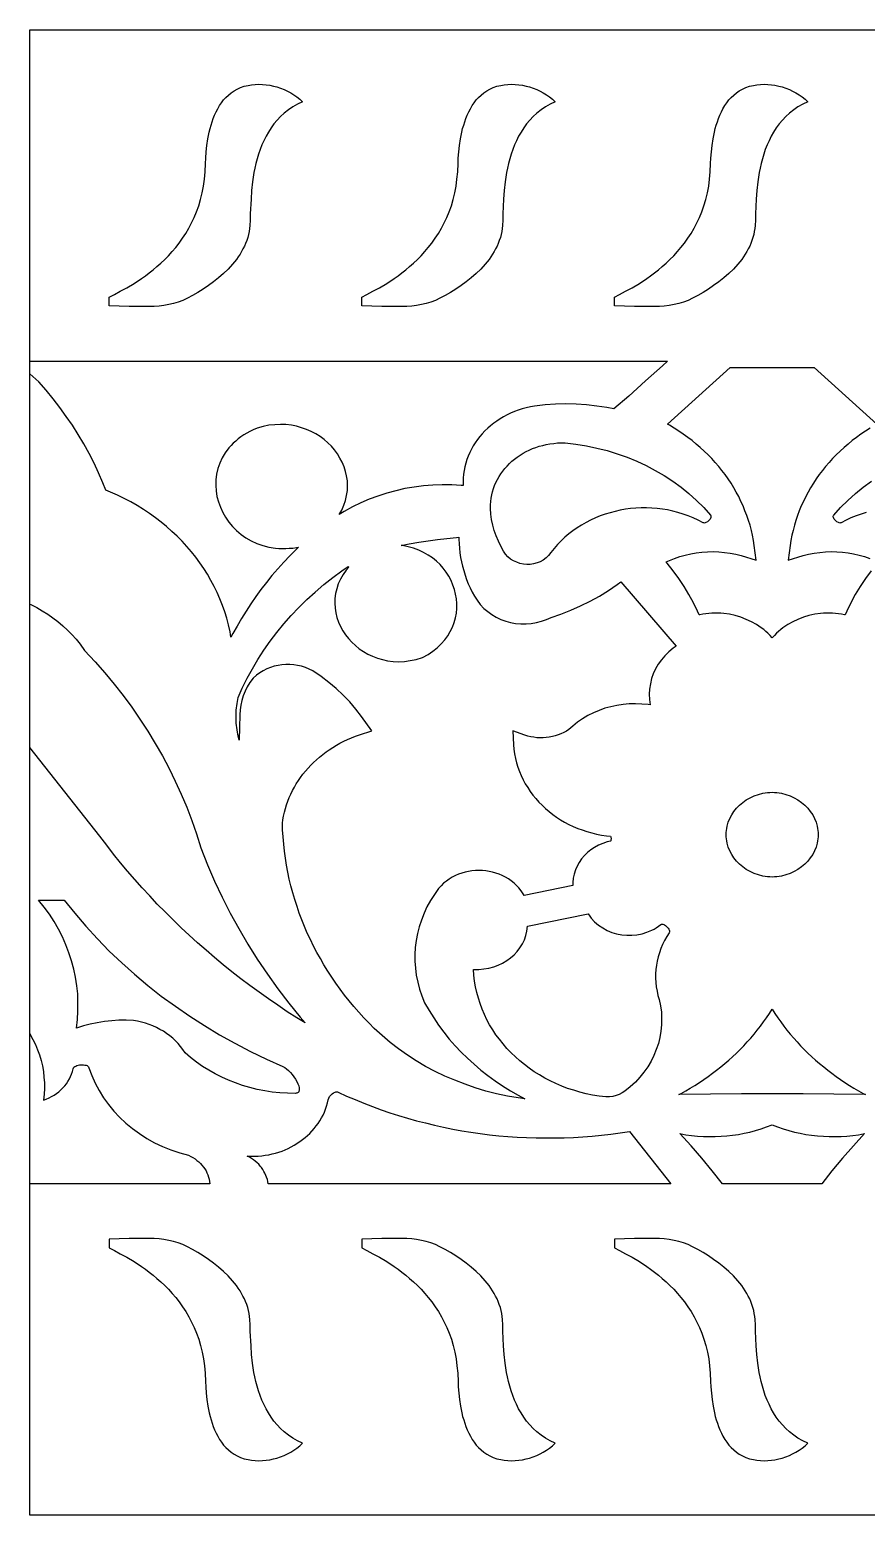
# Model space of a CAD drawing. Extents: x -250 to 250, y -50 to 50.
# Drawn here: x -250 to -193.7, y -50 to 50 of the extents above; entities that cross this region are included whole.
import ezdxf

# ---------------------------------------------------------------- set-up
doc = ezdxf.new("R2010")
doc.units = 0
doc.header["$MEASUREMENT"] = 0
doc.layers.add('BITMAP_LAYER', color=18, linetype='CONTINUOUS')
doc.layers.add('LAYER_1', color=18, linetype='CONTINUOUS')

msp = doc.modelspace()

# ---------------------------------------------------------------- linework, layer by layer
at = {"layer": 'BITMAP_LAYER'}
for points in [[(-244.64, 32), (-244.3, 32.18), (-243.9, 32.39), (-243.45, 32.63), (-242.97, 32.92), (-242.47, 33.25), (-242.21, 33.44), (-241.95, 33.63), (-241.69, 33.84), (-241.43, 34.06), (-241.17, 34.29), (-240.91, 34.53), (-240.66, 34.79), (-240.41, 35.06), (-240.17, 35.35), (-239.93, 35.64), (-239.71, 35.96), (-239.49, 36.29), (-239.29, 36.63), (-239.1, 36.99), (-238.92, 37.36), (-238.76, 37.75), (-238.62, 38.15), (-238.49, 38.57), (-238.39, 39.01), (-238.3, 39.47), (-238.24, 39.94), (-238.19, 40.43), (-238.17, 41), (-238.15, 41.36), (-238.11, 41.77), (-238.07, 42.2), (-238, 42.65), (-237.91, 43.11), (-237.86, 43.34), (-237.79, 43.58), (-237.72, 43.81), (-237.64, 44.03), (-237.55, 44.25), (-237.45, 44.47), (-237.34, 44.68), (-237.22, 44.89), (-237.09, 45.08), (-236.95, 45.27), (-236.79, 45.44), (-236.62, 45.6), (-236.44, 45.75), (-236.24, 45.89), (-236.03, 46), (-235.8, 46.11), (-235.55, 46.19), (-235.29, 46.25), (-235.06, 46.29), (-234.82, 46.32), (-234.57, 46.33), (-234.33, 46.32), (-234.08, 46.3), (-233.84, 46.26), (-233.59, 46.21), (-233.35, 46.15), (-233.11, 46.07), (-232.87, 45.98), (-232.65, 45.87), (-232.42, 45.75), (-232.21, 45.62), (-232.01, 45.48), (-231.81, 45.32), (-231.63, 45.15), (-231.97, 44.99), (-232.29, 44.8), (-232.58, 44.61), (-232.86, 44.39), (-233.11, 44.16), (-233.34, 43.91), (-233.56, 43.66), (-233.75, 43.39), (-233.93, 43.11), (-234.09, 42.83), (-234.24, 42.53), (-234.37, 42.24), (-234.49, 41.93), (-234.6, 41.62), (-234.69, 41.31), (-234.77, 41), (-234.84, 40.69), (-234.9, 40.38), (-235, 39.76), (-235.06, 39.17), (-235.1, 38.6), (-235.15, 37.6), (-235.16, 37.18), (-235.18, 36.83), (-235.2, 36.62), (-235.23, 36.41), (-235.27, 36.21), (-235.32, 36.01), (-235.39, 35.81), (-235.46, 35.62), (-235.54, 35.43), (-235.64, 35.25), (-235.74, 35.07), (-235.84, 34.89), (-235.96, 34.71), (-236.08, 34.54), (-236.35, 34.21), (-236.64, 33.89), (-236.95, 33.59), (-237.28, 33.3), (-237.62, 33.03), (-237.97, 32.78), (-238.32, 32.54), (-238.68, 32.32), (-239.03, 32.11), (-239.38, 31.92), (-239.69, 31.78), (-240, 31.67), (-240.31, 31.57), (-240.63, 31.5), (-240.96, 31.44), (-241.29, 31.4), (-241.62, 31.37), (-241.95, 31.36), (-242.63, 31.36), (-243.3, 31.37), (-243.98, 31.4), (-244.64, 31.41)], [(-227.63, 32), (-227.29, 32.18), (-226.89, 32.39), (-226.44, 32.63), (-225.96, 32.92), (-225.46, 33.25), (-225.2, 33.44), (-224.94, 33.63), (-224.68, 33.84), (-224.42, 34.06), (-224.16, 34.29), (-223.9, 34.53), (-223.65, 34.79), (-223.4, 35.06), (-223.16, 35.35), (-222.92, 35.64), (-222.7, 35.96), (-222.48, 36.29), (-222.28, 36.63), (-222.09, 36.99), (-221.92, 37.36), (-221.75, 37.75), (-221.61, 38.15), (-221.48, 38.57), (-221.38, 39.01), (-221.29, 39.47), (-221.23, 39.94), (-221.18, 40.43), (-221.16, 41), (-221.14, 41.36), (-221.1, 41.77), (-221.06, 42.2), (-220.99, 42.65), (-220.9, 43.11), (-220.85, 43.34), (-220.78, 43.58), (-220.71, 43.81), (-220.63, 44.03), (-220.54, 44.25), (-220.44, 44.47), (-220.33, 44.68), (-220.21, 44.89), (-220.08, 45.08), (-219.94, 45.27), (-219.78, 45.44), (-219.61, 45.6), (-219.43, 45.75), (-219.23, 45.89), (-219.02, 46), (-218.79, 46.11), (-218.54, 46.19), (-218.28, 46.25), (-218.05, 46.29), (-217.81, 46.32), (-217.56, 46.33), (-217.32, 46.32), (-217.07, 46.3), (-216.83, 46.26), (-216.58, 46.21), (-216.34, 46.15), (-216.1, 46.07), (-215.86, 45.98), (-215.64, 45.87), (-215.42, 45.75), (-215.2, 45.62), (-215, 45.48), (-214.8, 45.32), (-214.62, 45.15), (-214.96, 44.99), (-215.28, 44.8), (-215.57, 44.61), (-215.85, 44.39), (-216.1, 44.16), (-216.33, 43.91), (-216.55, 43.66), (-216.74, 43.39), (-216.92, 43.11), (-217.08, 42.83), (-217.23, 42.53), (-217.36, 42.24), (-217.48, 41.93), (-217.59, 41.62), (-217.68, 41.31), (-217.76, 41), (-217.83, 40.69), (-217.89, 40.38), (-217.99, 39.76), (-218.05, 39.17), (-218.09, 38.6), (-218.14, 37.6), (-218.15, 37.18), (-218.17, 36.83), (-218.19, 36.62), (-218.22, 36.41), (-218.26, 36.21), (-218.31, 36.01), (-218.38, 35.81), (-218.45, 35.62), (-218.53, 35.43), (-218.63, 35.25), (-218.73, 35.07), (-218.83, 34.89), (-218.95, 34.71), (-219.07, 34.54), (-219.34, 34.21), (-219.63, 33.89), (-219.94, 33.59), (-220.27, 33.3), (-220.61, 33.03), (-220.96, 32.78), (-221.31, 32.54), (-221.67, 32.32), (-222.02, 32.11), (-222.38, 31.92), (-222.68, 31.78), (-222.99, 31.67), (-223.3, 31.57), (-223.62, 31.5), (-223.95, 31.44), (-224.28, 31.4), (-224.61, 31.37), (-224.94, 31.36), (-225.62, 31.36), (-226.29, 31.37), (-226.97, 31.4), (-227.63, 31.41)], [(-210.62, 32), (-210.28, 32.18), (-209.88, 32.39), (-209.43, 32.63), (-208.95, 32.92), (-208.45, 33.25), (-208.19, 33.44), (-207.93, 33.63), (-207.67, 33.84), (-207.41, 34.06), (-207.15, 34.29), (-206.89, 34.53), (-206.64, 34.79), (-206.39, 35.06), (-206.15, 35.35), (-205.91, 35.64), (-205.69, 35.96), (-205.47, 36.29), (-205.27, 36.63), (-205.08, 36.99), (-204.91, 37.36), (-204.74, 37.75), (-204.6, 38.15), (-204.47, 38.57), (-204.37, 39.01), (-204.28, 39.47), (-204.22, 39.94), (-204.18, 40.43), (-204.15, 41), (-204.13, 41.36), (-204.09, 41.77), (-204.05, 42.2), (-203.98, 42.65), (-203.89, 43.11), (-203.84, 43.34), (-203.77, 43.58), (-203.7, 43.81), (-203.62, 44.03), (-203.53, 44.25), (-203.43, 44.47), (-203.32, 44.68), (-203.2, 44.89), (-203.07, 45.08), (-202.93, 45.27), (-202.77, 45.44), (-202.6, 45.6), (-202.42, 45.75), (-202.22, 45.89), (-202.01, 46), (-201.78, 46.11), (-201.53, 46.19), (-201.27, 46.25), (-201.04, 46.29), (-200.8, 46.32), (-200.55, 46.33), (-200.31, 46.32), (-200.06, 46.3), (-199.82, 46.26), (-199.57, 46.21), (-199.33, 46.15), (-199.09, 46.07), (-198.85, 45.98), (-198.63, 45.87), (-198.41, 45.75), (-198.19, 45.62), (-197.99, 45.48), (-197.79, 45.32), (-197.61, 45.15), (-197.95, 44.99), (-198.27, 44.8), (-198.56, 44.61), (-198.84, 44.39), (-199.09, 44.16), (-199.32, 43.91), (-199.54, 43.66), (-199.73, 43.39), (-199.91, 43.11), (-200.07, 42.83), (-200.22, 42.53), (-200.35, 42.24), (-200.47, 41.93), (-200.58, 41.62), (-200.67, 41.31), (-200.75, 41), (-200.82, 40.69), (-200.88, 40.38), (-200.98, 39.76), (-201.04, 39.17), (-201.08, 38.6), (-201.13, 37.6), (-201.14, 37.18), (-201.16, 36.83), (-201.18, 36.62), (-201.21, 36.41), (-201.25, 36.21), (-201.3, 36.01), (-201.37, 35.81), (-201.44, 35.62), (-201.52, 35.43), (-201.62, 35.25), (-201.72, 35.07), (-201.83, 34.89), (-201.94, 34.71), (-202.06, 34.54), (-202.33, 34.21), (-202.62, 33.89), (-202.93, 33.59), (-203.26, 33.3), (-203.6, 33.03), (-203.95, 32.78), (-204.3, 32.54), (-204.66, 32.32), (-205.01, 32.11), (-205.37, 31.92), (-205.67, 31.78), (-205.98, 31.67), (-206.29, 31.57), (-206.61, 31.5), (-206.94, 31.44), (-207.27, 31.4), (-207.6, 31.37), (-207.93, 31.36), (-208.61, 31.36), (-209.28, 31.37), (-209.96, 31.4), (-210.62, 31.41)], [(-250, 11.34), (-249.92, 11.3), (-249.53, 11.11), (-249.16, 10.89), (-248.79, 10.66), (-248.44, 10.42), (-248.1, 10.16), (-247.78, 9.88), (-247.46, 9.59), (-247.17, 9.29), (-246.88, 8.97), (-246.61, 8.63), (-246.32, 8.22), (-245.6, 7.45), (-244.94, 6.71), (-244.32, 5.95), (-243.71, 5.18), (-243.13, 4.39), (-242.58, 3.59), (-242.05, 2.78), (-241.55, 1.95), (-241.07, 1.12), (-240.62, 0.27), (-240.2, -0.59), (-239.8, -1.46), (-239.43, -2.34), (-239.09, -3.23), (-238.78, -4.13), (-238.48, -5.08), (-238.04, -6.21), (-237.56, -7.31), (-237.05, -8.39), (-236.51, -9.46), (-235.93, -10.51), (-235.32, -11.55), (-234.68, -12.57), (-234, -13.58), (-233.3, -14.56), (-232.56, -15.53), (-231.79, -16.48), (-231.45, -16.86), (-232.01, -16.51), (-232.66, -16.1), (-233.3, -15.67), (-233.93, -15.24), (-234.55, -14.79), (-235.17, -14.34), (-235.78, -13.88), (-236.38, -13.42), (-236.97, -12.94), (-237.56, -12.46), (-238.13, -11.97), (-238.7, -11.47), (-239.26, -10.96), (-239.81, -10.45), (-240.35, -9.92), (-240.88, -9.39), (-241.41, -8.86), (-241.92, -8.31), (-242.43, -7.76), (-242.92, -7.2), (-243.41, -6.64), (-243.89, -6.07), (-244.35, -5.49), (-244.81, -4.9), (-245.27, -4.29), (-250, 1.68)], [(-250, -17.58), (-249.96, -17.64), (-249.78, -17.97), (-249.61, -18.31), (-249.47, -18.66), (-249.34, -19.01), (-249.23, -19.38), (-249.15, -19.74), (-249.08, -20.12), (-249.04, -20.5), (-249.01, -20.88), (-249.01, -21.27), (-249.03, -21.66), (-249.08, -22.05), (-248.89, -21.98), (-248.7, -21.9), (-248.53, -21.81), (-248.36, -21.71), (-248.2, -21.61), (-248.05, -21.49), (-247.9, -21.37), (-247.77, -21.23), (-247.64, -21.09), (-247.53, -20.95), (-247.43, -20.79), (-247.33, -20.63), (-247.25, -20.47), (-247.18, -20.3), (-247.12, -20.12), (-247.08, -19.95), (-247.06, -19.89), (-247.02, -19.84), (-246.96, -19.8), (-246.9, -19.76), (-246.82, -19.73), (-246.74, -19.7), (-246.65, -19.68), (-246.56, -19.67), (-246.47, -19.67), (-246.38, -19.67), (-246.29, -19.69), (-246.21, -19.71), (-246.14, -19.73), (-246.08, -19.77), (-246.04, -19.81), (-246.01, -19.87), (-245.82, -20.4), (-245.59, -20.91), (-245.33, -21.41), (-245.03, -21.89), (-244.7, -22.35), (-244.34, -22.79), (-243.95, -23.21), (-243.53, -23.6), (-243.08, -23.97), (-242.61, -24.31), (-242.11, -24.63), (-241.59, -24.92), (-241.05, -25.18), (-240.49, -25.41), (-239.9, -25.6), (-239.31, -25.77), (-239.15, -25.84), (-239.01, -25.92), (-238.87, -26.01), (-238.74, -26.11), (-238.62, -26.21), (-238.5, -26.32), (-238.4, -26.44), (-238.3, -26.56), (-238.21, -26.68), (-238.13, -26.82), (-238.07, -26.95), (-238.01, -27.09), (-237.96, -27.23), (-237.92, -27.38), (-237.89, -27.53), (-237.88, -27.68), (-250, -27.68)], [(-244.64, -32), (-244.3, -32.18), (-243.9, -32.39), (-243.45, -32.63), (-242.97, -32.92), (-242.47, -33.25), (-242.21, -33.44), (-241.95, -33.63), (-241.69, -33.84), (-241.43, -34.06), (-241.17, -34.29), (-240.91, -34.53), (-240.66, -34.79), (-240.41, -35.06), (-240.17, -35.35), (-239.93, -35.64), (-239.71, -35.96), (-239.49, -36.29), (-239.29, -36.63), (-239.1, -36.99), (-238.92, -37.36), (-238.76, -37.75), (-238.62, -38.15), (-238.49, -38.57), (-238.39, -39.01), (-238.3, -39.47), (-238.24, -39.94), (-238.19, -40.43), (-238.17, -41), (-238.15, -41.36), (-238.11, -41.77), (-238.07, -42.2), (-238, -42.65), (-237.91, -43.11), (-237.86, -43.34), (-237.79, -43.58), (-237.72, -43.81), (-237.64, -44.03), (-237.55, -44.25), (-237.45, -44.47), (-237.34, -44.68), (-237.22, -44.89), (-237.09, -45.08), (-236.95, -45.27), (-236.79, -45.44), (-236.62, -45.6), (-236.44, -45.75), (-236.24, -45.89), (-236.03, -46), (-235.8, -46.11), (-235.55, -46.19), (-235.29, -46.25), (-235.06, -46.29), (-234.82, -46.32), (-234.57, -46.33), (-234.33, -46.32), (-234.08, -46.3), (-233.84, -46.26), (-233.59, -46.21), (-233.35, -46.15), (-233.11, -46.07), (-232.87, -45.98), (-232.65, -45.87), (-232.42, -45.75), (-232.21, -45.62), (-232.01, -45.48), (-231.81, -45.32), (-231.63, -45.15), (-231.97, -44.99), (-232.29, -44.8), (-232.58, -44.61), (-232.86, -44.39), (-233.11, -44.16), (-233.34, -43.91), (-233.56, -43.66), (-233.75, -43.39), (-233.93, -43.11), (-234.09, -42.83), (-234.24, -42.53), (-234.37, -42.24), (-234.49, -41.93), (-234.6, -41.62), (-234.69, -41.31), (-234.77, -41), (-234.84, -40.69), (-234.9, -40.38), (-235, -39.76), (-235.06, -39.17), (-235.1, -38.6), (-235.15, -37.6), (-235.16, -37.18), (-235.18, -36.83), (-235.2, -36.62), (-235.23, -36.41), (-235.27, -36.21), (-235.32, -36.01), (-235.39, -35.81), (-235.46, -35.62), (-235.54, -35.43), (-235.64, -35.25), (-235.74, -35.07), (-235.84, -34.89), (-235.96, -34.71), (-236.08, -34.54), (-236.35, -34.21), (-236.64, -33.89), (-236.95, -33.59), (-237.28, -33.3), (-237.62, -33.03), (-237.97, -32.78), (-238.32, -32.54), (-238.68, -32.32), (-239.03, -32.11), (-239.38, -31.92), (-239.69, -31.78), (-240, -31.67), (-240.31, -31.57), (-240.63, -31.5), (-240.96, -31.44), (-241.29, -31.4), (-241.62, -31.37), (-241.95, -31.36), (-242.63, -31.36), (-243.3, -31.37), (-243.98, -31.4), (-244.64, -31.41)], [(-227.63, -32), (-227.29, -32.18), (-226.89, -32.39), (-226.44, -32.63), (-225.96, -32.92), (-225.46, -33.25), (-225.2, -33.44), (-224.94, -33.63), (-224.68, -33.84), (-224.42, -34.06), (-224.16, -34.29), (-223.9, -34.53), (-223.65, -34.79), (-223.4, -35.06), (-223.16, -35.35), (-222.92, -35.64), (-222.7, -35.96), (-222.48, -36.29), (-222.28, -36.63), (-222.09, -36.99), (-221.92, -37.36), (-221.75, -37.75), (-221.61, -38.15), (-221.48, -38.57), (-221.38, -39.01), (-221.29, -39.47), (-221.23, -39.94), (-221.18, -40.43), (-221.16, -41), (-221.14, -41.36), (-221.1, -41.77), (-221.06, -42.2), (-220.99, -42.65), (-220.9, -43.11), (-220.85, -43.34), (-220.78, -43.58), (-220.71, -43.81), (-220.63, -44.03), (-220.54, -44.25), (-220.44, -44.47), (-220.33, -44.68), (-220.21, -44.89), (-220.08, -45.08), (-219.94, -45.27), (-219.78, -45.44), (-219.61, -45.6), (-219.43, -45.75), (-219.23, -45.89), (-219.02, -46), (-218.79, -46.11), (-218.54, -46.19), (-218.28, -46.25), (-218.05, -46.29), (-217.81, -46.32), (-217.56, -46.33), (-217.32, -46.32), (-217.07, -46.3), (-216.83, -46.26), (-216.58, -46.21), (-216.34, -46.15), (-216.1, -46.07), (-215.86, -45.98), (-215.64, -45.87), (-215.42, -45.75), (-215.2, -45.62), (-215, -45.48), (-214.8, -45.32), (-214.62, -45.15), (-214.96, -44.99), (-215.28, -44.8), (-215.57, -44.61), (-215.85, -44.39), (-216.1, -44.16), (-216.33, -43.91), (-216.55, -43.66), (-216.74, -43.39), (-216.92, -43.11), (-217.08, -42.83), (-217.23, -42.53), (-217.36, -42.24), (-217.48, -41.93), (-217.59, -41.62), (-217.68, -41.31), (-217.76, -41), (-217.83, -40.69), (-217.89, -40.38), (-217.99, -39.76), (-218.05, -39.17), (-218.09, -38.6), (-218.14, -37.6), (-218.15, -37.18), (-218.17, -36.83), (-218.19, -36.62), (-218.22, -36.41), (-218.26, -36.21), (-218.31, -36.01), (-218.38, -35.81), (-218.45, -35.62), (-218.53, -35.43), (-218.63, -35.25), (-218.73, -35.07), (-218.83, -34.89), (-218.95, -34.71), (-219.07, -34.54), (-219.34, -34.21), (-219.63, -33.89), (-219.94, -33.59), (-220.27, -33.3), (-220.61, -33.03), (-220.96, -32.78), (-221.31, -32.54), (-221.67, -32.32), (-222.02, -32.11), (-222.38, -31.92), (-222.68, -31.78), (-222.99, -31.67), (-223.3, -31.57), (-223.62, -31.5), (-223.95, -31.44), (-224.28, -31.4), (-224.61, -31.37), (-224.94, -31.36), (-225.62, -31.36), (-226.29, -31.37), (-226.97, -31.4), (-227.63, -31.41)], [(-210.62, -32), (-210.28, -32.18), (-209.88, -32.39), (-209.43, -32.63), (-208.95, -32.92), (-208.45, -33.25), (-208.19, -33.44), (-207.93, -33.63), (-207.67, -33.84), (-207.41, -34.06), (-207.15, -34.29), (-206.89, -34.53), (-206.64, -34.79), (-206.39, -35.06), (-206.15, -35.35), (-205.91, -35.64), (-205.69, -35.96), (-205.47, -36.29), (-205.27, -36.63), (-205.08, -36.99), (-204.91, -37.36), (-204.74, -37.75), (-204.6, -38.15), (-204.47, -38.57), (-204.37, -39.01), (-204.28, -39.47), (-204.22, -39.94), (-204.18, -40.43), (-204.15, -41), (-204.13, -41.36), (-204.09, -41.77), (-204.05, -42.2), (-203.98, -42.65), (-203.89, -43.11), (-203.84, -43.34), (-203.77, -43.58), (-203.7, -43.81), (-203.62, -44.03), (-203.53, -44.25), (-203.43, -44.47), (-203.32, -44.68), (-203.2, -44.89), (-203.07, -45.08), (-202.93, -45.27), (-202.77, -45.44), (-202.6, -45.6), (-202.42, -45.75), (-202.22, -45.89), (-202.01, -46), (-201.78, -46.11), (-201.53, -46.19), (-201.27, -46.25), (-201.04, -46.29), (-200.8, -46.32), (-200.55, -46.33), (-200.31, -46.32), (-200.06, -46.3), (-199.82, -46.26), (-199.57, -46.21), (-199.33, -46.15), (-199.09, -46.07), (-198.85, -45.98), (-198.63, -45.87), (-198.41, -45.75), (-198.19, -45.62), (-197.99, -45.48), (-197.79, -45.32), (-197.61, -45.15), (-197.95, -44.99), (-198.27, -44.8), (-198.56, -44.61), (-198.84, -44.39), (-199.09, -44.16), (-199.32, -43.91), (-199.54, -43.66), (-199.73, -43.39), (-199.91, -43.11), (-200.07, -42.83), (-200.22, -42.53), (-200.35, -42.24), (-200.47, -41.93), (-200.58, -41.62), (-200.67, -41.31), (-200.75, -41), (-200.82, -40.69), (-200.88, -40.38), (-200.98, -39.76), (-201.04, -39.17), (-201.08, -38.6), (-201.13, -37.6), (-201.14, -37.18), (-201.16, -36.83), (-201.18, -36.62), (-201.21, -36.41), (-201.25, -36.21), (-201.3, -36.01), (-201.37, -35.81), (-201.44, -35.62), (-201.52, -35.43), (-201.62, -35.25), (-201.72, -35.07), (-201.83, -34.89), (-201.94, -34.71), (-202.06, -34.54), (-202.33, -34.21), (-202.62, -33.89), (-202.93, -33.59), (-203.26, -33.3), (-203.6, -33.03), (-203.95, -32.78), (-204.3, -32.54), (-204.66, -32.32), (-205.01, -32.11), (-205.37, -31.92), (-205.67, -31.78), (-205.98, -31.67), (-206.29, -31.57), (-206.61, -31.5), (-206.94, -31.44), (-207.27, -31.4), (-207.6, -31.37), (-207.93, -31.36), (-208.61, -31.36), (-209.28, -31.37), (-209.96, -31.4), (-210.62, -31.41)]]:
    msp.add_lwpolyline(points, close=True, dxfattribs=at)
at = {"layer": 'LAYER_1'}
for points in [[(250, -50), (-250, -50), (-250, 50), (250, 50)], [(-207.06, 27.68), (-207.39, 27.38), (-208.53, 26.36), (-209.67, 25.34), (-210.66, 24.47), (-211.14, 24.57), (-211.82, 24.67), (-212.52, 24.75), (-213.21, 24.79), (-213.91, 24.81), (-214.6, 24.79), (-215.3, 24.75), (-216, 24.67), (-216.29, 24.62), (-216.57, 24.55), (-216.84, 24.48), (-217.1, 24.39), (-217.36, 24.3), (-217.62, 24.19), (-217.86, 24.07), (-218.1, 23.94), (-218.33, 23.81), (-218.55, 23.66), (-218.76, 23.51), (-218.97, 23.34), (-219.16, 23.17), (-219.35, 22.99), (-219.53, 22.8), (-219.69, 22.61), (-219.85, 22.41), (-220, 22.2), (-220.13, 21.98), (-220.26, 21.76), (-220.37, 21.54), (-220.47, 21.3), (-220.56, 21.07), (-220.64, 20.83), (-220.7, 20.58), (-220.75, 20.33), (-220.79, 20.08), (-220.81, 19.82), (-220.82, 19.57), (-220.82, 19.31), (-220.94, 19.32), (-221.58, 19.36), (-222.22, 19.37), (-222.86, 19.35), (-223.49, 19.29), (-224.12, 19.21), (-224.74, 19.11), (-225.35, 18.97), (-225.96, 18.81), (-226.55, 18.61), (-227.14, 18.4), (-227.71, 18.15), (-228.27, 17.88), (-228.82, 17.58), (-229.16, 17.37), (-228.99, 17.66), (-228.85, 17.99), (-228.73, 18.32), (-228.66, 18.65), (-228.61, 18.98), (-228.6, 19.31), (-228.61, 19.64), (-228.66, 19.96), (-228.73, 20.27), (-228.83, 20.58), (-228.96, 20.88), (-229.11, 21.17), (-229.28, 21.45), (-229.48, 21.71), (-229.69, 21.96), (-229.92, 22.19), (-230.18, 22.41), (-230.45, 22.61), (-230.74, 22.79), (-231.04, 22.95), (-231.36, 23.09), (-231.69, 23.21), (-232.03, 23.31), (-232.38, 23.37), (-232.75, 23.42), (-233.12, 23.43), (-233.5, 23.41), (-233.89, 23.37), (-234.28, 23.29), (-234.69, 23.18), (-234.95, 23.07), (-235.17, 22.96), (-235.38, 22.84), (-235.59, 22.72), (-235.78, 22.59), (-235.96, 22.45), (-236.13, 22.31), (-236.29, 22.16), (-236.44, 22.01), (-236.59, 21.85), (-236.83, 21.52), (-237.04, 21.18), (-237.2, 20.82), (-237.33, 20.46), (-237.42, 20.08), (-237.46, 19.71), (-237.47, 19.33), (-237.45, 18.95), (-237.39, 18.58), (-237.29, 18.22), (-237.16, 17.86), (-237, 17.51), (-236.81, 17.18), (-236.59, 16.86), (-236.35, 16.56), (-236.07, 16.29), (-235.77, 16.03), (-235.44, 15.8), (-235.09, 15.59), (-234.71, 15.42), (-234.31, 15.28), (-233.89, 15.17), (-233.46, 15.1), (-233.23, 15.08), (-233, 15.07), (-232.76, 15.07), (-232.52, 15.09), (-232.28, 15.11), (-232.04, 15.14), (-231.91, 15.16), (-232.07, 15.01), (-232.49, 14.59), (-232.9, 14.15), (-233.3, 13.7), (-233.69, 13.25), (-234.06, 12.79), (-234.43, 12.32), (-234.78, 11.84), (-235.11, 11.36), (-235.43, 10.87), (-235.74, 10.37), (-236.04, 9.86), (-236.32, 9.35), (-236.45, 9.11), (-236.51, 9.48), (-236.61, 9.93), (-236.73, 10.38), (-236.87, 10.82), (-237.02, 11.25), (-237.19, 11.68), (-237.38, 12.11), (-237.58, 12.52), (-237.8, 12.93), (-238.03, 13.34), (-238.28, 13.73), (-238.54, 14.12), (-238.82, 14.49), (-239.11, 14.86), (-239.42, 15.22), (-239.74, 15.57), (-240.07, 15.91), (-240.42, 16.23), (-240.78, 16.55), (-241.15, 16.86), (-241.54, 17.15), (-241.94, 17.44), (-242.35, 17.71), (-242.77, 17.97), (-243.2, 18.22), (-243.65, 18.45), (-244.1, 18.67), (-244.57, 18.87), (-244.87, 19), (-245.07, 19.5), (-245.36, 20.17), (-245.67, 20.83), (-246, 21.48), (-246.36, 22.12), (-246.73, 22.75), (-247.12, 23.37), (-247.54, 23.97), (-247.97, 24.57), (-248.42, 25.16), (-248.89, 25.73), (-249.38, 26.29), (-250, 26.84), (-250, 27.68)], [(-213.95, 22.18), (-213.23, 22.1), (-212.52, 21.99), (-211.81, 21.84), (-211.12, 21.67), (-210.44, 21.46), (-209.78, 21.22), (-209.13, 20.96), (-208.49, 20.66), (-207.88, 20.34), (-207.28, 19.99), (-206.7, 19.61), (-206.14, 19.2), (-205.61, 18.77), (-205.1, 18.32), (-204.62, 17.84), (-204.16, 17.33), (-204.14, 17.29), (-204.13, 17.25), (-204.13, 17.21), (-204.14, 17.16), (-204.19, 17.06), (-204.27, 16.96), (-204.36, 16.88), (-204.47, 16.82), (-204.52, 16.8), (-204.57, 16.79), (-204.61, 16.8), (-204.66, 16.81), (-204.98, 16.98), (-205.32, 17.14), (-205.66, 17.28), (-206, 17.4), (-206.35, 17.5), (-206.7, 17.6), (-207.05, 17.67), (-207.4, 17.73), (-207.76, 17.77), (-208.12, 17.8), (-208.47, 17.82), (-208.83, 17.81), (-209.19, 17.8), (-209.54, 17.76), (-209.89, 17.72), (-210.24, 17.66), (-210.58, 17.58), (-210.92, 17.49), (-211.26, 17.39), (-211.59, 17.27), (-211.91, 17.14), (-212.23, 16.99), (-212.54, 16.83), (-212.85, 16.66), (-213.14, 16.47), (-213.42, 16.27), (-213.7, 16.06), (-213.96, 15.83), (-214.22, 15.59), (-214.46, 15.34), (-214.69, 15.07), (-214.91, 14.8), (-215.06, 14.6), (-215.23, 14.44), (-215.42, 14.3), (-215.62, 14.19), (-215.84, 14.11), (-216.07, 14.05), (-216.3, 14.01), (-216.53, 14.01), (-216.76, 14.03), (-216.99, 14.07), (-217.21, 14.15), (-217.42, 14.24), (-217.62, 14.37), (-217.8, 14.52), (-217.96, 14.69), (-218.09, 14.89), (-218.28, 15.23), (-218.44, 15.57), (-218.59, 15.93), (-218.72, 16.29), (-218.82, 16.66), (-218.9, 17.03), (-218.95, 17.4), (-218.97, 17.77), (-218.97, 18.01), (-218.96, 18.24), (-218.93, 18.46), (-218.89, 18.68), (-218.84, 18.9), (-218.77, 19.11), (-218.7, 19.32), (-218.61, 19.53), (-218.51, 19.73), (-218.4, 19.92), (-218.28, 20.11), (-218.15, 20.29), (-218.01, 20.46), (-217.86, 20.63), (-217.7, 20.79), (-217.53, 20.95), (-217.36, 21.1), (-217.17, 21.23), (-216.98, 21.36), (-216.78, 21.49), (-216.58, 21.6), (-216.37, 21.7), (-216.15, 21.8), (-215.92, 21.88), (-215.69, 21.96), (-215.46, 22.02), (-215.22, 22.08), (-214.97, 22.12), (-214.72, 22.15), (-214.47, 22.18), (-214.21, 22.18)], [(-221.1, 15.71), (-221.09, 15.4), (-221.07, 15.09), (-221.03, 14.79), (-220.99, 14.48), (-220.93, 14.18), (-220.86, 13.88), (-220.78, 13.59), (-220.69, 13.29), (-220.58, 13), (-220.47, 12.71), (-220.34, 12.43), (-220.2, 12.15), (-220.05, 11.87), (-219.88, 11.59), (-219.67, 11.3), (-219.43, 11.05), (-219.16, 10.83), (-218.88, 10.63), (-218.59, 10.45), (-218.27, 10.31), (-217.95, 10.19), (-217.62, 10.1), (-217.28, 10.04), (-216.93, 10.01), (-216.58, 10.01), (-216.23, 10.03), (-215.88, 10.09), (-215.54, 10.18), (-215.2, 10.3), (-214.9, 10.43), (-214.24, 10.66), (-213.57, 10.92), (-212.91, 11.22), (-212.26, 11.53), (-211.63, 11.88), (-211.03, 12.25), (-210.44, 12.65), (-210.19, 12.83), (-206.47, 8.51), (-206.68, 8.37), (-206.97, 8.13), (-207.24, 7.86), (-207.47, 7.58), (-207.68, 7.29), (-207.86, 6.98), (-208.01, 6.65), (-208.13, 6.32), (-208.21, 5.97), (-208.27, 5.62), (-208.28, 5.27), (-208.27, 4.91), (-208.22, 4.55), (-208.36, 4.57), (-208.78, 4.61), (-209.2, 4.63), (-209.63, 4.62), (-210.05, 4.58), (-210.46, 4.52), (-210.87, 4.43), (-211.27, 4.32), (-211.66, 4.18), (-212.04, 4.02), (-212.41, 3.83), (-212.77, 3.62), (-213.11, 3.39), (-213.44, 3.13), (-213.71, 2.89), (-213.86, 2.79), (-214.04, 2.69), (-214.23, 2.61), (-214.42, 2.53), (-214.61, 2.47), (-214.81, 2.42), (-215.02, 2.38), (-215.22, 2.35), (-215.43, 2.34), (-215.64, 2.34), (-215.85, 2.34), (-216.06, 2.37), (-216.26, 2.4), (-216.47, 2.45), (-216.67, 2.51), (-217.46, 2.8), (-217.43, 1.87), (-217.4, 1.56), (-217.35, 1.25), (-217.29, 0.95), (-217.22, 0.65), (-217.13, 0.36), (-217.03, 0.07), (-216.91, -0.21), (-216.78, -0.49), (-216.63, -0.76), (-216.47, -1.02), (-216.3, -1.28), (-216.12, -1.52), (-215.92, -1.76), (-215.72, -1.99), (-215.5, -2.21), (-215.27, -2.42), (-215.03, -2.63), (-214.78, -2.82), (-214.53, -3), (-214.26, -3.18), (-213.98, -3.34), (-213.7, -3.49), (-213.41, -3.63), (-213.1, -3.76), (-212.8, -3.87), (-212.48, -3.98), (-212.16, -4.07), (-211.83, -4.14), (-211.5, -4.21), (-211.16, -4.26), (-210.89, -4.29), (-210.88, -4.32), (-210.87, -4.37), (-210.86, -4.43), (-210.86, -4.49), (-210.87, -4.54), (-210.88, -4.59), (-210.89, -4.62), (-210.89, -4.62), (-211.12, -4.67), (-211.42, -4.77), (-211.7, -4.9), (-211.96, -5.04), (-212.21, -5.21), (-212.44, -5.39), (-212.65, -5.59), (-212.84, -5.82), (-213, -6.05), (-213.14, -6.3), (-213.26, -6.56), (-213.34, -6.84), (-213.4, -7.12), (-213.43, -7.41), (-213.43, -7.6), (-216.7, -8.29), (-216.77, -8.16), (-216.91, -7.96), (-217.06, -7.77), (-217.22, -7.6), (-217.39, -7.44), (-217.58, -7.29), (-217.77, -7.16), (-217.97, -7.04), (-218.18, -6.94), (-218.39, -6.85), (-218.61, -6.77), (-218.83, -6.71), (-219.06, -6.66), (-219.29, -6.63), (-219.52, -6.6), (-219.75, -6.6), (-219.99, -6.6), (-220.22, -6.63), (-220.45, -6.66), (-220.67, -6.71), (-220.9, -6.77), (-221.12, -6.85), (-221.34, -6.94), (-221.55, -7.05), (-221.75, -7.17), (-221.94, -7.31), (-222.13, -7.46), (-222.3, -7.63), (-222.47, -7.81), (-222.62, -8.01), (-222.75, -8.21), (-223.01, -8.62), (-223.25, -9.05), (-223.45, -9.48), (-223.63, -9.93), (-223.77, -10.38), (-223.89, -10.84), (-223.98, -11.3), (-224.04, -11.77), (-224.07, -12.24), (-224.06, -12.71), (-224.03, -13.18), (-223.97, -13.65), (-223.87, -14.11), (-223.75, -14.58), (-223.6, -15.03), (-223.41, -15.5), (-223.11, -16.02), (-222.8, -16.52), (-222.47, -17), (-222.12, -17.48), (-221.75, -17.94), (-221.36, -18.39), (-220.95, -18.82), (-220.53, -19.24), (-220.08, -19.64), (-219.63, -20.03), (-219.15, -20.4), (-218.66, -20.76), (-218.16, -21.1), (-217.63, -21.43), (-217.1, -21.73), (-216.66, -21.96), (-217.1, -21.91), (-217.84, -21.78), (-218.57, -21.62), (-219.29, -21.44), (-220, -21.23), (-220.69, -20.99), (-221.38, -20.72), (-222.05, -20.43), (-222.7, -20.12), (-223.34, -19.78), (-223.97, -19.41), (-224.57, -19.02), (-225.16, -18.61), (-225.73, -18.17), (-226.27, -17.71), (-226.8, -17.23), (-227.15, -16.88), (-227.5, -16.51), (-227.84, -16.14), (-228.17, -15.76), (-228.49, -15.37), (-228.8, -14.98), (-229.1, -14.59), (-229.39, -14.19), (-229.66, -13.78), (-229.93, -13.37), (-230.19, -12.95), (-230.43, -12.53), (-230.67, -12.11), (-230.89, -11.68), (-231.1, -11.24), (-231.31, -10.81), (-231.5, -10.36), (-231.68, -9.92), (-231.85, -9.47), (-232, -9.02), (-232.15, -8.56), (-232.28, -8.1), (-232.41, -7.64), (-232.52, -7.18), (-232.62, -6.71), (-232.71, -6.24), (-232.78, -5.77), (-232.85, -5.29), (-232.9, -4.82), (-232.94, -4.34), (-232.97, -3.86), (-232.99, -3.41), (-232.95, -3.18), (-232.91, -2.93), (-232.85, -2.67), (-232.78, -2.42), (-232.7, -2.17), (-232.62, -1.93), (-232.52, -1.69), (-232.42, -1.45), (-232.3, -1.22), (-232.18, -0.99), (-232.05, -0.76), (-231.9, -0.54), (-231.76, -0.33), (-231.6, -0.12), (-231.43, 0.09), (-231.26, 0.29), (-231.08, 0.49), (-230.89, 0.68), (-230.69, 0.86), (-230.48, 1.04), (-230.27, 1.21), (-230.05, 1.38), (-229.83, 1.53), (-229.59, 1.69), (-229.35, 1.83), (-229.11, 1.97), (-228.86, 2.1), (-228.6, 2.22), (-228.34, 2.34), (-228.07, 2.44), (-227.79, 2.54), (-226.96, 2.81), (-227.65, 3.78), (-228.04, 4.27), (-228.45, 4.75), (-228.9, 5.21), (-229.36, 5.65), (-229.86, 6.06), (-230.37, 6.46), (-230.93, 6.84), (-231.18, 6.96), (-231.43, 7.07), (-231.69, 7.15), (-231.96, 7.21), (-232.22, 7.25), (-232.49, 7.27), (-232.75, 7.27), (-233.02, 7.25), (-233.28, 7.21), (-233.54, 7.15), (-233.79, 7.07), (-234.04, 6.97), (-234.28, 6.85), (-234.51, 6.71), (-234.73, 6.55), (-234.95, 6.36), (-235.17, 6.06), (-235.35, 5.77), (-235.49, 5.47), (-235.62, 5.17), (-235.72, 4.85), (-235.79, 4.53), (-235.84, 4.21), (-235.86, 3.89), (-235.9, 2.17), (-235.96, 2.44), (-236.04, 2.87), (-236.09, 3.32), (-236.1, 3.76), (-236.09, 4.2), (-236.04, 4.65), (-235.97, 5.05), (-235.69, 5.68), (-235.36, 6.34), (-235.01, 6.98), (-234.64, 7.61), (-234.24, 8.23), (-233.81, 8.84), (-233.37, 9.43), (-232.9, 10), (-232.4, 10.56), (-231.88, 11.11), (-231.34, 11.64), (-230.78, 12.15), (-230.2, 12.65), (-229.6, 13.12), (-228.98, 13.58), (-228.56, 13.86), (-228.52, 13.83), (-228.69, 13.63), (-228.9, 13.33), (-229.08, 13.02), (-229.23, 12.7), (-229.33, 12.37), (-229.41, 12.04), (-229.45, 11.72), (-229.46, 11.39), (-229.44, 11.06), (-229.39, 10.74), (-229.31, 10.43), (-229.2, 10.12), (-229.07, 9.83), (-228.92, 9.54), (-228.74, 9.27), (-228.53, 9.01), (-228.31, 8.77), (-228.07, 8.54), (-227.81, 8.33), (-227.53, 8.14), (-227.23, 7.97), (-226.92, 7.82), (-226.59, 7.7), (-226.25, 7.6), (-225.9, 7.52), (-225.53, 7.48), (-225.16, 7.46), (-224.77, 7.48), (-224.38, 7.53), (-223.99, 7.61), (-223.56, 7.73), (-223.17, 7.94), (-222.85, 8.16), (-222.56, 8.4), (-222.29, 8.65), (-222.06, 8.92), (-221.85, 9.2), (-221.68, 9.49), (-221.53, 9.79), (-221.42, 10.1), (-221.33, 10.42), (-221.27, 10.73), (-221.24, 11.05), (-221.24, 11.38), (-221.26, 11.69), (-221.32, 12.01), (-221.39, 12.32), (-221.5, 12.62), (-221.62, 12.92), (-221.77, 13.21), (-221.95, 13.48), (-222.15, 13.75), (-222.37, 14), (-222.62, 14.23), (-222.88, 14.44), (-223.17, 14.64), (-223.48, 14.82), (-223.8, 14.97), (-224.15, 15.1), (-224.51, 15.2), (-224.89, 15.28), (-224.98, 15.29), (-224.44, 15.39), (-223.81, 15.5), (-223.18, 15.6), (-222.54, 15.68), (-221.91, 15.76), (-221.27, 15.82), (-221.1, 15.84)], [(-199.85, -1.34), (-199.69, -1.35), (-199.53, -1.37), (-199.38, -1.4), (-199.08, -1.48), (-198.8, -1.58), (-198.53, -1.7), (-198.27, -1.85), (-198.03, -2.01), (-197.81, -2.2), (-197.61, -2.4), (-197.44, -2.62), (-197.28, -2.85), (-197.15, -3.09), (-197.05, -3.35), (-196.97, -3.62), (-196.95, -3.76), (-196.93, -3.9), (-196.91, -4.04), (-196.91, -4.18), (-196.91, -4.33), (-196.93, -4.47), (-196.95, -4.61), (-196.97, -4.75), (-197.05, -5.02), (-197.15, -5.27), (-197.28, -5.52), (-197.44, -5.75), (-197.61, -5.97), (-197.81, -6.17), (-198.03, -6.35), (-198.27, -6.52), (-198.53, -6.67), (-198.8, -6.79), (-199.08, -6.89), (-199.38, -6.97), (-199.53, -6.99), (-199.69, -7.02), (-199.85, -7.03), (-200.01, -7.04), (-200.17, -7.03), (-200.33, -7.02), (-200.48, -6.99), (-200.64, -6.97), (-200.93, -6.89), (-201.22, -6.79), (-201.49, -6.67), (-201.75, -6.52), (-201.98, -6.35), (-202.2, -6.17), (-202.4, -5.97), (-202.58, -5.75), (-202.73, -5.52), (-202.86, -5.27), (-202.97, -5.02), (-203.04, -4.75), (-203.07, -4.61), (-203.09, -4.47), (-203.1, -4.33), (-203.1, -4.18), (-203.1, -4.04), (-203.09, -3.9), (-203.07, -3.76), (-203.04, -3.62), (-202.97, -3.35), (-202.86, -3.09), (-202.73, -2.85), (-202.58, -2.62), (-202.4, -2.4), (-202.2, -2.2), (-201.98, -2.01), (-201.75, -1.85), (-201.49, -1.7), (-201.22, -1.58), (-200.93, -1.48), (-200.64, -1.4), (-200.48, -1.37), (-200.33, -1.35), (-200.17, -1.34), (-200.01, -1.33)], [(-246.97, -9.48), (-246.22, -10.35), (-245.44, -11.2), (-244.64, -12.02), (-243.8, -12.81), (-242.94, -13.58), (-242.05, -14.33), (-241.14, -15.05), (-240.19, -15.74), (-239.23, -16.41), (-238.24, -17.04), (-237.23, -17.65), (-236.19, -18.23), (-235.13, -18.78), (-234.05, -19.3), (-232.95, -19.79), (-232.83, -19.86), (-232.7, -19.95), (-232.57, -20.06), (-232.44, -20.19), (-232.32, -20.33), (-232.21, -20.49), (-232.11, -20.64), (-232.02, -20.8), (-231.95, -20.95), (-231.89, -21.1), (-231.86, -21.23), (-231.85, -21.35), (-231.86, -21.41), (-231.87, -21.45), (-231.89, -21.49), (-231.92, -21.53), (-231.96, -21.56), (-232.01, -21.58), (-232.06, -21.59), (-232.12, -21.6), (-232.64, -21.59), (-233.16, -21.56), (-233.67, -21.51), (-234.18, -21.43), (-234.68, -21.33), (-235.18, -21.21), (-235.67, -21.07), (-236.14, -20.9), (-236.61, -20.72), (-237.07, -20.51), (-237.52, -20.29), (-237.95, -20.04), (-238.37, -19.78), (-238.78, -19.49), (-239.17, -19.19), (-239.54, -18.87), (-239.68, -18.65), (-239.84, -18.45), (-240, -18.25), (-240.18, -18.07), (-240.37, -17.89), (-240.57, -17.72), (-240.78, -17.57), (-241, -17.42), (-241.23, -17.29), (-241.46, -17.17), (-241.71, -17.06), (-241.96, -16.96), (-242.21, -16.87), (-242.48, -16.8), (-242.74, -16.74), (-243.02, -16.69), (-243.51, -16.68), (-244, -16.68), (-244.48, -16.71), (-244.97, -16.77), (-245.45, -16.84), (-245.92, -16.94), (-246.39, -17.06), (-246.86, -17.2), (-246.79, -16.63), (-246.75, -16.06), (-246.75, -15.48), (-246.77, -14.91), (-246.83, -14.35), (-246.92, -13.78), (-247.03, -13.23), (-247.18, -12.67), (-247.36, -12.13), (-247.56, -11.59), (-247.8, -11.07), (-248.06, -10.55), (-248.35, -10.04), (-248.67, -9.54), (-249.02, -9.06), (-249.4, -8.59), (-247.69, -8.59)], [(-212.29, -9.66), (-212.19, -9.8), (-211.96, -10.05), (-211.7, -10.27), (-211.42, -10.46), (-211.12, -10.63), (-210.81, -10.76), (-210.48, -10.85), (-210.14, -10.92), (-209.8, -10.95), (-209.46, -10.95), (-209.11, -10.92), (-208.77, -10.86), (-208.44, -10.75), (-208.12, -10.62), (-207.96, -10.54), (-207.81, -10.45), (-207.66, -10.35), (-207.51, -10.24), (-207.47, -10.22), (-207.42, -10.21), (-207.37, -10.21), (-207.31, -10.23), (-207.25, -10.26), (-207.2, -10.29), (-207.09, -10.38), (-207, -10.48), (-206.97, -10.54), (-206.94, -10.6), (-206.92, -10.65), (-206.92, -10.7), (-206.92, -10.75), (-206.94, -10.8), (-207.11, -11.05), (-207.25, -11.31), (-207.39, -11.58), (-207.5, -11.85), (-207.6, -12.13), (-207.68, -12.41), (-207.75, -12.69), (-207.8, -12.98), (-207.84, -13.26), (-207.86, -13.55), (-207.86, -13.84), (-207.84, -14.13), (-207.81, -14.42), (-207.76, -14.71), (-207.7, -15), (-207.62, -15.28), (-207.53, -15.71), (-207.47, -16.14), (-207.45, -16.57), (-207.46, -16.99), (-207.5, -17.42), (-207.57, -17.84), (-207.67, -18.25), (-207.81, -18.65), (-207.97, -19.05), (-208.16, -19.43), (-208.39, -19.81), (-208.64, -20.17), (-208.92, -20.51), (-209.22, -20.84), (-209.56, -21.16), (-209.92, -21.45), (-210.11, -21.57), (-210.31, -21.67), (-210.52, -21.74), (-210.74, -21.8), (-210.97, -21.83), (-211.2, -21.84), (-211.43, -21.82), (-211.66, -21.79), (-212.1, -21.71), (-212.53, -21.62), (-212.96, -21.52), (-213.37, -21.39), (-213.78, -21.26), (-214.18, -21.11), (-214.57, -20.94), (-214.95, -20.76), (-215.32, -20.57), (-215.68, -20.36), (-216.03, -20.14), (-216.37, -19.91), (-216.69, -19.66), (-217, -19.41), (-217.3, -19.14), (-217.59, -18.86), (-217.87, -18.57), (-218.13, -18.27), (-218.37, -17.96), (-218.61, -17.65), (-218.82, -17.32), (-219.03, -16.98), (-219.21, -16.64), (-219.38, -16.29), (-219.54, -15.93), (-219.67, -15.56), (-219.79, -15.19), (-219.89, -14.81), (-219.98, -14.43), (-220.04, -14.04), (-220.09, -13.65), (-220.12, -13.25), (-219.77, -13.25), (-219.42, -13.22), (-219.09, -13.17), (-218.76, -13.08), (-218.45, -12.97), (-218.16, -12.83), (-217.88, -12.66), (-217.63, -12.48), (-217.39, -12.27), (-217.18, -12.04), (-216.99, -11.8), (-216.83, -11.54), (-216.69, -11.26), (-216.59, -10.97), (-216.52, -10.67), (-216.49, -10.35), (-212.39, -9.52)], [(-199.82, -16.23), (-199.63, -16.51), (-199.43, -16.79), (-199.22, -17.07), (-199.01, -17.34), (-198.79, -17.61), (-198.56, -17.88), (-198.33, -18.14), (-198.09, -18.39), (-197.85, -18.64), (-197.6, -18.89), (-197.34, -19.13), (-197.08, -19.36), (-196.82, -19.59), (-196.54, -19.82), (-196.27, -20.04), (-195.98, -20.25), (-195.7, -20.46), (-195.4, -20.67), (-195.11, -20.87), (-194.81, -21.06), (-194.5, -21.25), (-194.19, -21.43), (-193.87, -21.6), (-193.73, -21.68), (-193.79, -21.68), (-195.86, -21.65), (-197.93, -21.64), (-200.01, -21.64), (-202.08, -21.64), (-204.15, -21.65), (-206.23, -21.68), (-206.29, -21.68), (-206.14, -21.6), (-205.83, -21.43), (-205.52, -21.25), (-205.21, -21.06), (-204.91, -20.87), (-204.61, -20.67), (-204.32, -20.46), (-204.03, -20.25), (-203.75, -20.04), (-203.47, -19.82), (-203.2, -19.59), (-202.93, -19.36), (-202.67, -19.13), (-202.42, -18.89), (-202.17, -18.64), (-201.92, -18.39), (-201.69, -18.14), (-201.45, -17.88), (-201.23, -17.61), (-201.01, -17.34), (-200.79, -17.07), (-200.59, -16.79), (-200.39, -16.51), (-200.19, -16.23), (-200.01, -15.94)], [(-229.28, -21.5), (-229.23, -21.52), (-228.66, -21.78), (-228.09, -22.02), (-227.51, -22.26), (-226.93, -22.48), (-226.34, -22.7), (-225.75, -22.9), (-225.16, -23.09), (-224.56, -23.27), (-223.96, -23.44), (-223.36, -23.59), (-222.75, -23.74), (-222.14, -23.88), (-221.52, -24), (-220.91, -24.11), (-220.29, -24.21), (-219.67, -24.3), (-219.05, -24.38), (-218.42, -24.45), (-217.8, -24.5), (-217.17, -24.54), (-216.54, -24.58), (-215.91, -24.6), (-215.28, -24.6), (-214.65, -24.6), (-214.02, -24.59), (-213.39, -24.56), (-212.76, -24.52), (-212.13, -24.47), (-211.5, -24.41), (-210.87, -24.34), (-210.24, -24.25), (-209.62, -24.16), (-206.84, -27.68), (-233.95, -27.68), (-233.97, -27.54), (-234, -27.39), (-234.05, -27.25), (-234.1, -27.12), (-234.16, -26.98), (-234.23, -26.85), (-234.3, -26.73), (-234.39, -26.6), (-234.48, -26.49), (-234.58, -26.37), (-234.69, -26.27), (-234.81, -26.16), (-234.93, -26.07), (-235.07, -25.98), (-235.2, -25.9), (-235.35, -25.82), (-235.1, -25.83), (-234.86, -25.83), (-234.62, -25.82), (-234.38, -25.8), (-234.14, -25.77), (-233.91, -25.73), (-233.68, -25.68), (-233.45, -25.62), (-233.23, -25.55), (-233.01, -25.48), (-232.59, -25.3), (-232.19, -25.09), (-231.81, -24.85), (-231.46, -24.58), (-231.14, -24.29), (-230.84, -23.96), (-230.71, -23.79), (-230.58, -23.62), (-230.46, -23.44), (-230.35, -23.25), (-230.25, -23.06), (-230.16, -22.86), (-230.08, -22.66), (-230.01, -22.45), (-229.95, -22.24), (-229.9, -22.03), (-229.87, -21.93), (-229.81, -21.82), (-229.73, -21.72), (-229.64, -21.63), (-229.54, -21.56), (-229.43, -21.51), (-229.38, -21.5), (-229.33, -21.49)], [(-199.64, -23.85), (-199.27, -23.98), (-198.89, -24.09), (-198.51, -24.2), (-198.13, -24.28), (-197.74, -24.36), (-197.35, -24.41), (-196.96, -24.46), (-196.56, -24.49), (-196.17, -24.51), (-195.77, -24.51), (-195.37, -24.5), (-194.98, -24.47), (-194.58, -24.43), (-194.19, -24.38), (-193.8, -24.31), (-194.54, -25.13), (-195.27, -25.97), (-195.98, -26.82), (-196.67, -27.68), (-200.01, -27.68), (-203.35, -27.68), (-204.04, -26.82), (-204.75, -25.97), (-205.47, -25.13), (-206.22, -24.31), (-205.83, -24.38), (-205.43, -24.43), (-205.04, -24.47), (-204.64, -24.5), (-204.24, -24.51), (-203.85, -24.51), (-203.45, -24.49), (-203.06, -24.46), (-202.67, -24.41), (-202.28, -24.36), (-201.89, -24.28), (-201.51, -24.2), (-201.13, -24.09), (-200.75, -23.98), (-200.38, -23.85), (-200.01, -23.71)]]:
    msp.add_lwpolyline(points, close=True, dxfattribs=at)
for points in [[(-193.35, 13.58), (-193.73, 13.06), (-194.08, 12.53), (-194.41, 11.99), (-194.71, 11.43), (-194.99, 10.86), (-195.09, 10.61), (-195.14, 10.62), (-195.34, 10.66), (-195.54, 10.69), (-195.74, 10.71), (-195.95, 10.72), (-196.15, 10.73), (-196.35, 10.73), (-196.55, 10.72), (-196.75, 10.7), (-197.14, 10.65), (-197.53, 10.56), (-197.9, 10.45), (-198.27, 10.31), (-198.62, 10.15), (-198.96, 9.96), (-199.28, 9.74), (-199.43, 9.62), (-199.58, 9.5), (-199.72, 9.37), (-199.86, 9.23), (-199.99, 9.09), (-200.01, 9.07), (-200.02, 9.09), (-200.15, 9.23), (-200.29, 9.37), (-200.43, 9.5), (-200.58, 9.62), (-200.74, 9.74), (-201.06, 9.96), (-201.39, 10.15), (-201.75, 10.31), (-202.11, 10.45), (-202.49, 10.56), (-202.87, 10.65), (-203.26, 10.7), (-203.47, 10.72), (-203.67, 10.73), (-203.87, 10.73), (-204.07, 10.72), (-204.27, 10.71), (-204.47, 10.69), (-204.68, 10.66), (-204.88, 10.62), (-204.92, 10.61), (-205.03, 10.86), (-205.3, 11.43), (-205.61, 11.99), (-205.94, 12.53), (-206.29, 13.06), (-206.67, 13.58), (-207.08, 14.08), (-207.15, 14.17), (-206.93, 14.27), (-206.58, 14.41), (-206.22, 14.53), (-205.86, 14.64), (-205.49, 14.72), (-205.12, 14.79), (-204.74, 14.83), (-204.36, 14.86), (-203.98, 14.87), (-203.6, 14.86), (-203.22, 14.82), (-202.84, 14.77), (-202.46, 14.7), (-202.09, 14.61), (-201.09, 14.3), (-201.22, 15.28), (-201.27, 15.62), (-201.34, 15.97), (-201.41, 16.3), (-201.5, 16.64), (-201.6, 16.97), (-201.71, 17.3), (-201.84, 17.62), (-201.97, 17.94), (-202.11, 18.25), (-202.26, 18.57), (-202.43, 18.87), (-202.6, 19.17), (-202.78, 19.47), (-202.97, 19.76), (-203.18, 20.05), (-203.39, 20.33), (-203.61, 20.6), (-203.84, 20.87), (-204.08, 21.13), (-204.32, 21.39), (-204.58, 21.64), (-204.85, 21.88), (-205.12, 22.11), (-205.4, 22.34), (-205.69, 22.56), (-205.99, 22.78), (-206.29, 22.98), (-206.6, 23.18), (-206.92, 23.37), (-207.05, 23.44), (-202.84, 27.26), (-200.01, 27.26), (-197.18, 27.26), (-192.96, 23.44)], [(-193.41, 23.18), (-193.72, 22.98), (-194.03, 22.78), (-194.33, 22.56), (-194.62, 22.34), (-194.9, 22.11), (-195.17, 21.88), (-195.43, 21.64), (-195.69, 21.39), (-195.94, 21.13), (-196.18, 20.87), (-196.41, 20.6), (-196.63, 20.33), (-196.84, 20.05), (-197.04, 19.76), (-197.23, 19.47), (-197.42, 19.17), (-197.59, 18.87), (-197.75, 18.57), (-197.9, 18.25), (-198.05, 17.94), (-198.18, 17.62), (-198.3, 17.3), (-198.41, 16.97), (-198.51, 16.64), (-198.6, 16.3), (-198.68, 15.97), (-198.75, 15.62), (-198.8, 15.28), (-198.92, 14.3), (-197.93, 14.61), (-197.56, 14.7), (-197.18, 14.77), (-196.8, 14.82), (-196.42, 14.86), (-196.04, 14.87), (-195.66, 14.86), (-195.28, 14.83), (-194.9, 14.79), (-194.53, 14.72), (-194.16, 14.64), (-193.79, 14.53), (-193.44, 14.41)], [(-193.67, 17.5), (-194.02, 17.4), (-194.36, 17.28), (-194.7, 17.14), (-195.03, 16.98), (-195.36, 16.81), (-195.4, 16.8), (-195.45, 16.79), (-195.5, 16.8), (-195.55, 16.82), (-195.65, 16.88), (-195.75, 16.96), (-195.83, 17.06), (-195.88, 17.16), (-195.89, 17.21), (-195.89, 17.25), (-195.88, 17.29), (-195.86, 17.33), (-195.4, 17.84), (-194.91, 18.32), (-194.4, 18.77), (-193.87, 19.2), (-193.31, 19.61)]]:
    msp.add_lwpolyline(points, dxfattribs=at)

doc.saveas('drawing.dxf')
